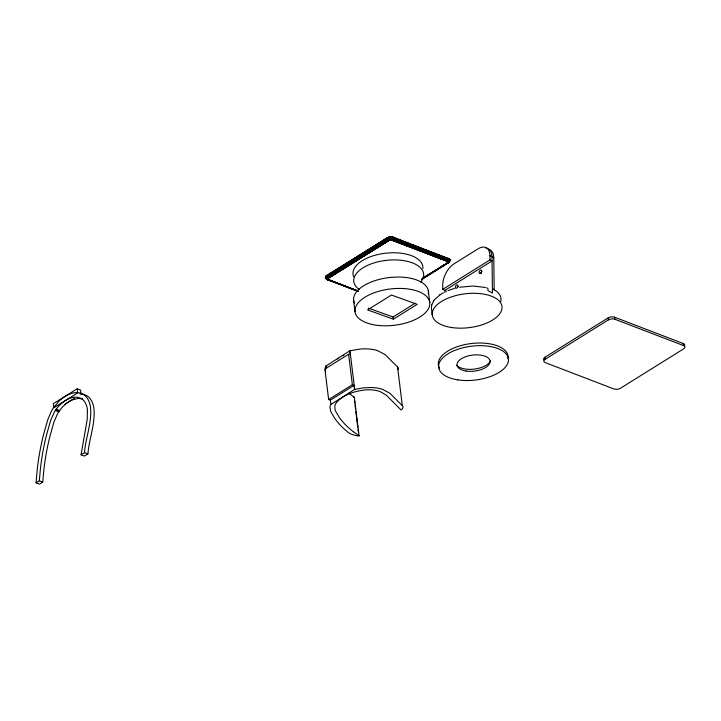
<?xml version="1.0" encoding="UTF-8"?>
<svg xmlns="http://www.w3.org/2000/svg" width="721" height="721" viewBox="0 0 721 721"><rect width="100%" height="100%" fill="white"/><g stroke="black" fill="none" stroke-linecap="round" stroke-linejoin="round"><path stroke-width="1.08" d="M422.353 279.009L448.327 262.805L449.543 261.444L449.778 259.596M449.85 259.821C445.344 266.202 449.796 262.877 449.805 259.578M449.381 259.046L449.084 260.506L447.444 261.57L448.913 260.542L449.255 258.821L447.633 261.786L449.237 260.696L449.471 259.019M447.633 261.786L449.201 260.912L449.643 259.236L447.344 262.805L449.21 261.984L449.814 259.713L449.471 261.561L447.525 262.624M447.615 262.507L449.075 261.66L447.966 260.488L393.008 239.426C389.782 239.066 390.683 240.886 390.431 237.065C385.474 236.596 388.565 239.913 388.619 240.544L328.425 277.927C321.395 271.916 331.966 284.155 326.82 275.431L387.105 237.858L388.952 240.589L328.767 278.09L327.208 277.234L326.658 275.53M449.724 259.614L449.282 261.876L447.101 262.976L448.246 262.859L449.48 261.552L449.814 259.713M392.314 236.993C391.728 239.435 391.827 241.67 393.278 238.236C392.017 234.442 391.836 239.814 390.611 240.039M390.665 236.912L391.197 237.768L390.728 240.111L390.421 236.93M393.342 237.236L393.278 238.876L392.062 240.273M391.016 239.94L390.908 236.903M392.954 237.119L391.873 240.219L392.747 237.074M448.534 258.388L447.236 261.435L448.714 259.668L448.354 258.316L446.966 261.317L392.179 240.318M431.735 305.136L431.428 308.11L432.23 314.951M449.372 259.326L449.625 260.398L447.84 263.057M421.686 279.117L448.489 262.525L448.94 261.047L393.089 239.291L390.971 238.975M448.372 262.777C450.03 259.893 449.76 261.831 449.643 259.641M421.677 279.351L448.597 262.516L449.805 259.984M328.37 279.964C325.937 279.604 323.702 275.107 327.145 279.144L357.742 290.905L328.902 279.757L327.794 279.901L326.189 278.739L325.595 276.963M328.902 279.757L326.559 279.126L325.604 277.215L326.198 278.73L328.316 279.397L325.964 278.306L325.91 276.224L326.703 277.729L328.343 278.441M389.034 240.535L388.069 240.147L327.983 277.603L327.082 278.892L328.172 279.171L326.198 278.387L325.667 276.846M325.829 276.341C329.416 279.883 326.992 280.442 325.712 276.72M326.099 278.18L327.235 276.657L387.339 239.192L389.863 238.327L393.378 238.588L449.453 260.551M325.613 277.098L327.091 279.532L328.794 279.712M326.577 278.847L325.874 277.612M328.127 278.937L326.802 278.685L327.767 277.396L388.15 239.778M447.669 261.84C448.543 263.652 448.967 259.93 447.236 261.435M449.733 260.966L447.885 262.183L448.732 261.678L447.696 260.84M447.723 262.264L448.994 261.696M447.543 263.075L448.94 261.642M449.084 261.813C450.165 259.839 448.696 263.471 447.408 262.741M447.57 262.57L448.741 262.372L449.507 261.209M449.697 260.975L449.859 259.948M82.627 398.875L78.075 398.398L72.361 399.894A35.392 22.342 -70.2 0 0 65.854 403.895L63.069 406.401A32.301 20.395 -70.2 0 0 60.456 409.411L58.771 411.754A23.775 15.006 -70.2 0 0 57.59 413.683L53.958 421.992L50.155 435.493A165.902 104.725 -70.2 0 0 43.729 471.155L42.746 482.052L39.466 484.097L36.05 482.863L37.141 470.588A170.598 107.69 -70.2 0 1 43.738 433.916L47.712 419.892L51.056 411.889A29.11 18.376 -70.2 0 1 53.345 407.978L59.221 400.912L62.826 397.884A40.547 25.595 -70.2 0 1 64.845 396.505A40.106 25.316 -70.2 0 1 67.531 394.991A39.34 24.829 -70.2 0 1 72.073 393.242C77.363 391.602 83.735 393.044 86.98 397.776A27.254 17.205 -70.2 0 1 90.422 406.599C92.252 422.164 85.691 437.314 84.501 452.671L81.058 454.816L84.474 456.042L87.917 453.897C89.116 438.539 95.65 423.398 93.856 407.825A27.254 17.205 -70.2 0 0 90.404 398.992L89.638 398.064A28.092 17.737 -70.2 0 0 87.061 395.82L84.15 394.441L79.932 393.837M36.05 482.863L39.331 480.817L40.304 469.921A165.902 104.725 -70.2 0 1 46.73 434.258L50.542 420.758L54.174 412.457A23.775 15.006 -70.2 0 1 55.355 410.519L57.04 408.185A32.301 20.395 -70.2 0 1 59.654 405.166L63.583 401.777A35.509 22.414 -70.2 0 1 68.937 398.659C73.163 396.766 78.598 396.271 82.41 399.344A23.234 14.663 -70.2 0 1 84.447 401.462M448.741 261.939L449.489 260.993M449.769 260.84C450.147 259.389 449.138 263.39 447.651 262.444M448.615 262.102L448.255 262.543L449.742 260.434M447.57 261.525L449.273 258.947M81.058 454.816L87.205 419.478L87.439 409.78M326.009 277.955L327.163 276.522L387.267 239.057L390.07 238.146L393.423 238.444L448.246 259.461L449.534 260.768M326.568 278.342C330.11 279.703 324.198 278.234 327.307 276.792L387.411 239.327L389.89 238.48L393.333 238.741L448.156 259.749C451.833 261.254 445.686 262.336 448.877 261.777M448.841 261.507L447.741 260.551L392.927 239.552L388.367 239.516L327.667 277.279C326.162 277.756 326.73 280.018 328.271 279.342M388.331 239.994C389.268 240.895 389.385 239.453 387.97 240.048L327.875 277.504C324.964 280.163 328.082 279.243 328.136 279.919M448.318 262.174L447.876 261.254M448.588 262.084L423.263 277.837M449.841 260.065L449.444 261.543M448.02 261.011L449.147 258.857M392.089 236.966C391.629 241.202 391.314 240.093 391.152 236.903M431.771 304.965L433.582 301.017M447.471 262.687L448.786 261.876M325.802 277.486L325.892 276.99M325.946 277.729L325.748 276.855M326.334 278.162L325.838 277.369M325.784 276.99C325.108 276.945 329.993 280.217 326.361 278.054M353.434 397.262L354.344 397.217L359.094 435.863L358.175 435.89A21.161 10.256 -7 0 1 348.171 432.321A170.318 82.573 -7 0 1 334.319 417.702L330.588 411.15L329.984 406.986A29.11 14.114 -7 0 1 330.615 404.679L354.57 389.43L362.879 387.916L371.423 387.51A27.254 13.212 -7 0 1 382.193 389.232L389.746 393.134L402.318 405.662A8.183 3.966 -7 0 1 401.065 410.006L386.222 395.072L380.084 391.557A22.657 10.986 -7 0 0 370.306 389.818A23.234 11.266 -7 0 0 366.007 389.908C355.795 390.737 345.296 394.054 337.671 401.146A32.301 15.664 -7 0 0 335.986 403.264L335.157 404.769A23.775 11.527 -7 0 0 334.769 405.923L335.166 410.321L338.78 416.612A165.902 80.428 -7 0 0 353.461 431.78M325.982 277.612L326.045 276.756M448.12 262.363L447.272 261.083M447.741 262.714L448.471 262.056L448.002 261.164L392.26 240.129M448.741 262.246L449.408 261.426M391.656 240.174L392.53 237.029M326.514 278.045L387.583 239.588L390.142 238.741L393.224 239.021L448.038 260.029L449.246 261.011M328.461 278.324L328.235 279.288M377.453 350.604A27.254 13.212 -7 0 0 366.683 348.874L364.988 348.856A28.092 13.618 -7 0 0 359.833 349.108L349.829 350.803L325.874 366.052A29.11 14.114 -7 0 0 325.243 368.359L325.577 371.73M392.116 239.967L391.206 240.12L391.854 236.939M325.838 276.864L326.117 275.981L325.874 276.612M326.081 277.378L387.141 238.786L389.8 237.867L393.486 238.146L449.435 260.083M326.081 277.134L328.298 278.504M449.345 261.768L447.993 262.714M433.51 301.135L434.52 299.738M326.018 277.008L326.631 276.179M447.714 262.579L447.552 261.678M449.12 262.093L447.867 262.985M354.326 397.271L348.721 393.143M391.972 240.246L393.152 237.173M326.234 277.143L387.204 238.921L389.818 238.02L393.459 238.3L448.759 259.524M328.397 278.387L327.676 278.441L327.704 279.424M328.064 278.387L328.425 279.496L326.64 279.18M448.381 262.516L447.795 262.795M434.673 299.539L440.035 294.772M391.845 240.12L392.575 239.994M326.189 276.765L387.051 238.507C388.781 235.65 388.177 240.111 390.773 238.831M326.234 275.864L326.586 277.17L327.857 278.216M326.198 276.386L326.82 275.431M327.992 278.27L328.524 278.27M449.327 261.308C446.029 263.138 450.931 261.038 447.966 260.164L393.152 239.156L390.187 239.03L389.935 236.975M449.102 261.714L449.291 260.795L448.101 259.893L393.278 238.876L390.124 238.597L387.492 239.462L327.388 276.918L326.433 278.666M326.28 276.134L327.19 277.639L328.082 277.855M389.169 240.273L327.722 278.153L327.424 279.198M326.442 276.161L386.979 238.227L391.404 237.047M328.47 278.171L327.676 279L328.632 279.631M447.155 261.399L448.336 260.155L448.696 258.46M326.523 275.773L387.664 237.579M440.333 294.574L443.316 292.789M439.945 294.835L440.423 294.519M326.82 276.215L387.97 238.047L389.998 237.542L393.531 237.858L449.102 259.416M337.347 358.977L338.482 358.265M77.129 388.835L53.399 403.625L53.904 407.716L77.634 392.927L77.129 388.835L80.545 390.061L81.049 394.162M64.917 404.211L74.407 398.298M326.865 275.701L328.091 277.693L388.655 240.129M388.844 240.652L388.286 240.327L327.965 277.774L327.235 279.018L328.199 279.234M328.659 278.045L388.727 240.598M441.955 266.022L443.857 264.832M422.416 278.468L448.489 262.345M368.341 308.083L393.08 316.997L415.026 303.316M393.351 319.196L417.207 304.325L391.44 295.042L367.584 309.904L393.351 319.196L393.08 316.997M442.775 289.328L489.974 259.911L489.92 255.549A17.16 9.652 -63.1 0 0 477.996 248.88L454.275 263.67A17.151 9.643 -63.1 0 0 442.721 284.966L442.775 289.328L444.848 290.383L492.046 260.966L489.974 259.911M349.829 350.803L350.325 354.867L348.622 354.254L324.892 369.044L328.641 399.542L330.344 400.155L354.074 385.365L354.57 389.43M328.641 399.542L352.362 384.753L354.074 385.365M543.967 359.923A4.687 2.334 -6.1 0 1 544.824 357.337L608.109 317.898A4.687 2.334 -6.1 0 1 614.698 317.24L683.238 343.511A4.687 2.334 -6.1 0 1 684.562 345.756M545.04 359.364L608.326 319.917A4.687 2.334 -6.1 0 1 614.914 319.259L683.454 345.53A4.687 2.334 -6.1 0 1 683.715 348.811L620.439 388.259A4.687 2.334 -6.1 0 1 613.841 388.916L545.31 362.645A4.687 2.334 -6.1 0 1 545.04 359.364L544.824 357.337M388.286 240.327L387.006 238.372L390.701 237.335M388.313 240.165L390.124 240.183L389.448 237.056M388.628 240.273L389.655 240.291M388.466 239.931L389.764 240.264M446.146 291.392L446.623 291.176M343.124 355.823L343.845 355.507M388.7 239.967L389.547 240.327M448.101 290.554L454.491 288.418M388.682 239.687C386.681 237.065 391.954 237.425 393.513 238.002L448.507 259.082M388.529 239.444L390.394 239.147L390.34 238.57M327.145 279.586C330.407 279.991 325.063 279.595 325.631 277.351M388.078 237.416C387.628 239.796 390.44 238.876 390.088 240.102M389.205 240.147L389.719 240.192M388.989 239.129L327.568 277.17L326.721 278.324M388.295 237.344C389.259 240.607 390.313 240.616 388.97 237.146M389.34 240.102L389.881 239.958M388.745 237.209L389.169 239.525L389.926 239.606M389.007 237.425L392.963 237.533M389.646 239.787L390.214 240.084M389.809 239.751L391.088 239.624M459.583 287.237L473.03 286.012L485.557 287.499M389.863 239.354L390.593 239.264M389.998 239.823L390.458 239.868M328.1 279.523L327.019 279.369L358.463 291.428M327.019 279.324C323.477 275.025 326.198 280.072 328.091 279.315M390.07 239.453L390.331 239.976M390.295 239.778L390.755 239.742M390.773 239.381L391.467 239.39M390.935 237.182L393.351 237.651M391.133 239.246L391.845 239.291M391.386 236.912L448.363 258.731L449.426 259.704M391.215 239.732L391.909 239.561M391.368 239.742L392.323 239.904M391.999 239.705L447.651 260.669M392.134 239.732L447.912 261.11M392.35 239.651L448.02 260.84M391.954 240.147L447.074 261.245M328.325 278.288L327.803 278.081M377.462 350.595L384.996 354.498L397.577 367.034A8.183 3.966 -7 0 1 398.055 369.558M56.22 409.276L59.636 410.501M55.778 409.889L59.194 411.123M55.355 410.519L58.771 411.754M84.501 452.671L87.917 453.897M39.331 480.817L42.746 482.052M393.522 237.299L448.859 258.677M393.54 237.57L449.489 259.29M392.386 240.165L447.29 261.218M357.634 290.96L327.235 279.315L325.874 277.9L326.802 278.685M358.157 291.473L327.379 279.676L325.892 278.036L328.244 279.838M328.794 279.82L328.136 279.856M326.604 278.612L327.622 279.802M326.946 278.901L327.235 279.523M489.92 255.549L493.777 257.83L494.182 289.779L492.398 288.86L491.992 256.604A17.16 9.652 -63.1 0 0 485.909 248.114M447.272 261.335L447.768 261.516M328.542 277.991L328.091 277.693M448.859 258.956L449.354 259.461M328.028 279.802L327.289 279.415M448.94 259.47L449.507 260.182M328.181 279.712L327.172 279.442M359.085 435.826L353.461 431.771M325.676 277.567L326.307 278.306M326.478 278.919L326.18 278.216M326.234 278.603L326.225 278.468M325.955 278.288L326.739 279.252M388.376 239.823L387.474 237.669M326.73 279.207L326.352 278.82M388.448 239.633L387.772 238.128M449.724 259.479L449.742 260.002M389.728 239.516L389.214 237.101M388.006 238.191L387.871 237.497M390.016 239.192L389.691 237.011M428.382 291.203L429.779 302.595A37.663 18.259 -7 0 1 375.515 325.09A37.663 18.259 -7 0 1 371.883 293.672A37.663 18.259 -7 0 1 429.779 302.595M397.577 367.034L402.318 405.662M353.605 300.26L355.011 311.643M349.973 350.857L354.714 389.484M354.381 399.542L354.786 402.85M355.056 405.058L355.606 409.474M355.877 411.682L357.769 427.129M358.04 429.337L358.445 432.645M348.622 354.254L352.362 384.753M326.099 365.592L326.478 368.647M330.344 400.155L330.84 404.22M683.238 343.511L683.454 345.53M614.698 317.24L614.914 319.259M608.109 317.898L608.326 319.917M390.214 237.371L390.313 238.272M444.848 290.383L444.875 292.618M438.738 366.421A35.131 17.034 -7 0 1 472.174 343.43A35.131 17.034 -7 0 1 507.963 358.932M439.504 368.107A35.131 17.034 -7 0 1 439.071 367.277M490.559 360.915A17.962 8.706 -7 0 1 474.544 369.062A17.962 8.706 -7 0 1 456.69 365.322M359.121 289.409A35.131 17.475 -6.1 0 1 386.077 260.38A35.131 17.475 -6.1 0 1 420.722 282.172M353.632 276.711A35.131 17.475 -6.1 0 1 385.32 253.242A35.131 17.475 -6.1 0 1 422.876 268.572M500.707 301.675A35.131 17.034 -7 0 0 494.291 289.842L493.93 289.635A34.978 16.962 -7 0 0 492.398 288.86L492.497 293.068A35.455 19.963 -0.7 0 0 488.009 290.788L488 289.157A2.334 1.316 -63.1 0 0 486.738 288.012M456.042 288.292A1.875 1.054 -63.1 0 1 455.762 285.931A1.875 1.054 -63.1 0 1 457.79 285.255A1.875 1.054 -63.1 0 1 456.681 288.085M481.159 273.728A1.875 1.054 -63.1 0 1 481.979 271.619M457.754 287.12A1.875 1.054 -63.1 0 1 458.304 286.354M489.153 249.52A16.944 9.535 -63.1 0 1 493.777 257.83M84.456 401.444A22.657 14.303 -70.2 0 1 87.43 409.789M354.399 303.036A37.663 18.259 -7 0 1 388.574 277.639A37.663 18.259 -7 0 1 428.31 293.771M457.79 379.868A35.131 17.034 -7 0 0 508.413 358.878A35.131 17.034 -7 0 0 454.41 350.559A35.131 17.034 -7 0 0 457.79 379.868M466.054 371.027A16.628 8.057 -7 0 0 490.046 361.122A16.628 8.057 -7 0 0 464.513 357.147A16.628 8.057 -7 0 0 466.054 371.027M451.364 327.487A35.131 17.034 -7 0 0 501.978 306.506A35.131 17.034 -7 0 0 447.975 298.188A35.131 17.034 -7 0 0 451.364 327.487M480.465 273.25A1.875 1.054 -63.1 0 0 481.376 270.24A1.875 1.054 -63.1 0 0 479.195 271.817A1.875 1.054 -63.1 0 0 480.465 273.25"/></g></svg>
